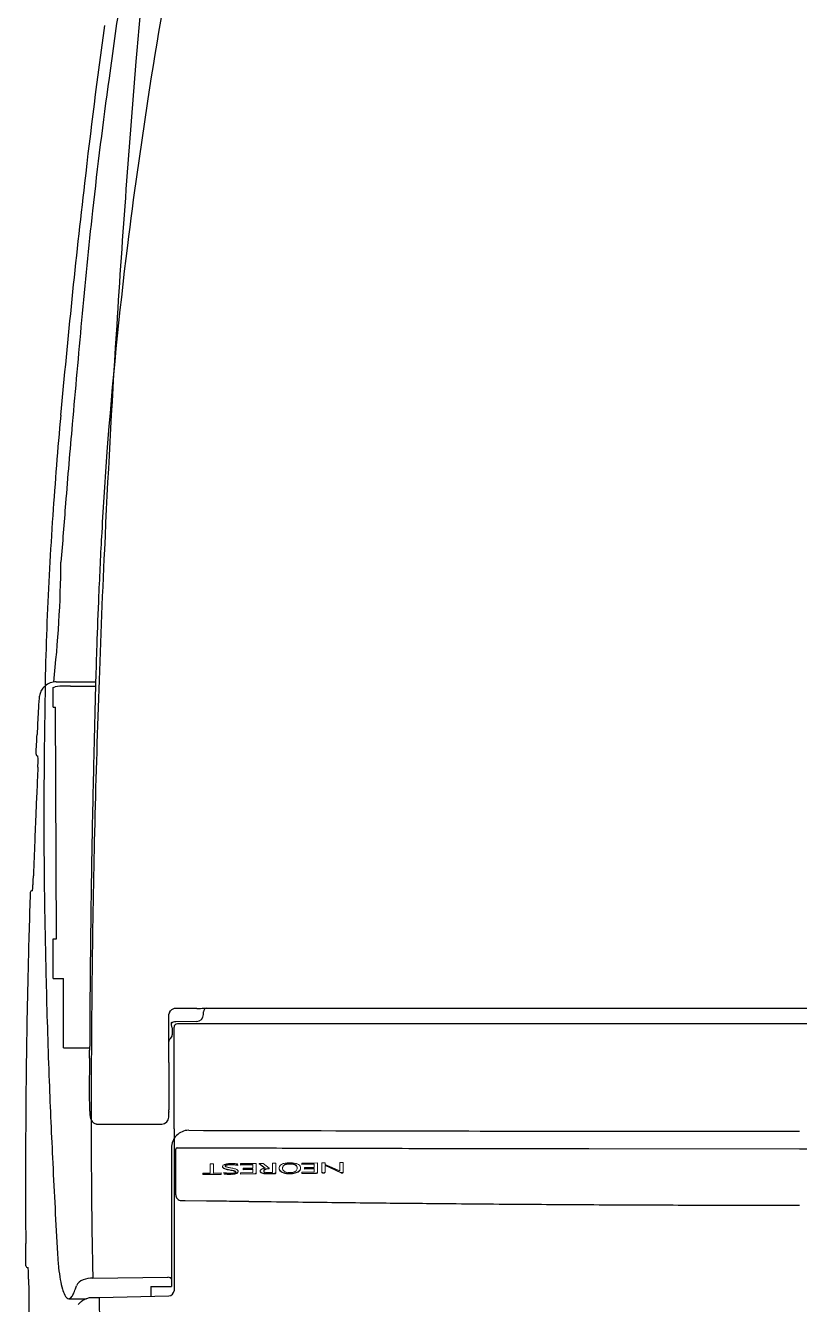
# Model space of a CAD drawing. Header units: centimetres. Extents: x -2363 to 10982, y -15317 to 6533.
# Drawn here: x -534.38 to -511.98, y -1963.13 to -1926.14 of the extents above; entities that cross this region are included whole.
import ezdxf

# ---------------------------------------------------------------- set-up
doc = ezdxf.new("R2010")
doc.units = ezdxf.units.CM
doc.header["$MEASUREMENT"] = 0
doc.layers.add('01_Toilets_Details', color=8, linetype='Continuous')

msp = doc.modelspace()

# ---------------------------------------------------------------- linework, layer by layer
at = {"layer": '01_Toilets_Details'}
for p, q in [((-533.805, -1944.93), (-533.81, -1945.245)), ((-533.58, -1945.283), (-533.546, -1945.271)), ((-533.58, -1945.846), (-533.58, -1945.283)), ((-533.546, -1945.271), (-533.517, -1945.262)), ((-533.389, -1945.245), (-533.517, -1945.262)), ((-533.49, -1945.118), (-532.35, -1945.118)), ((-533.49, -1945.118), (-533.49, -1945.118)), ((-533.08, -1945.246), (-533.389, -1945.245)), ((-533.08, -1945.246), (-532.354, -1945.246)), ((-533.58, -1945.846), (-533.512, -1945.846)), ((-533.477, -1952.55), (-533.512, -1945.846)), ((-534.073, -1947.209), (-534.073, -1947.209)), ((-534.242, -1951.21), (-534.242, -1951.21)), ((-533.58, -1953.7), (-533.58, -1952.55)), ((-533.58, -1952.55), (-533.477, -1952.55)), ((-533.58, -1953.7), (-533.281, -1953.7)), ((-533.281, -1955.7), (-533.281, -1953.7)), ((-529.424, -1954.564), (-530.03, -1954.564)), ((-529.208, -1954.559), (-511.98, -1954.559)), ((-511.98, -1954.559), (-494.752, -1954.559)), ((-530.23, -1954.875), (-530.226, -1954.735)), ((-530.23, -1956.133), (-530.23, -1954.875)), ((-530.209, -1954.678), (-530.226, -1954.735)), ((-530.209, -1954.678), (-530.183, -1954.636)), ((-529.429, -1954.944), (-530.032, -1954.949)), ((-529.23, -1954.741), (-529.23, -1954.659)), ((-530.135, -1955.129), (-530.135, -1955.329)), ((-530.08, -1956.733), (-530.08, -1955.109)), ((-493.98, -1955.009), (-529.981, -1955.009)), ((-533.281, -1955.7), (-532.521, -1955.7)), ((-532.531, -1956.008), (-532.533, -1956.99)), ((-530.23, -1956.133), (-530.23, -1956.614)), ((-530.23, -1956.614), (-530.23, -1957.502)), ((-530.08, -1957.373), (-530.08, -1956.733)), ((-530.232, -1957.708), (-530.232, -1957.566)), ((-530.08, -1958.044), (-530.08, -1957.373)), ((-532.292, -1957.909), (-530.43, -1957.909)), ((-530.08, -1958.044), (-530.08, -1958.33)), ((-530.155, -1958.6), (-530.155, -1962.604)), ((-530.08, -1958.329), (-530.08, -1962.729)), ((-530.032, -1959.938), (-530.032, -1958.637)), ((-529.987, -1958.594), (-527.75, -1958.601)), ((-518.074, -1958.621), (-511.98, -1958.624)), ((-511.98, -1958.624), (-505.887, -1958.621)), ((-530.032, -1959.954), (-530.032, -1959.938)), ((-529.758, -1960.118), (-529.137, -1960.127)), ((-529.137, -1960.127), (-528.561, -1960.135)), ((-534.368, -1962.012), (-534.372, -1961.362)), ((-532.432, -1962.367), (-530.257, -1962.34)), ((-532.936, -1962.68), (-532.907, -1962.591)), ((-530.755, -1962.604), (-530.755, -1962.891)), ((-530.755, -1962.604), (-530.155, -1962.604)), ((-533.129, -1962.961), (-532.611, -1962.961)), ((-532.513, -1962.931), (-532.249, -1962.925)), ((-532.249, -1962.925), (-530.227, -1962.879)), ((-532.249, -1962.925), (-532.249, -1963.017))]:
    msp.add_line(p, q, dxfattribs=at)
at = {"layer": '01_Toilets_Details', "lineweight": 0}
for p, q in [((-527.701, -1959.049), (-528.156, -1959.054)), ((-528.156, -1959.054), (-528.156, -1959.094)), ((-527.702, -1959.325), (-527.701, -1959.049)), ((-527.496, -1959.047), (-527.616, -1959.048)), ((-527.441, -1959.182), (-527.616, -1959.048)), ((-527.616, -1959.061), (-527.616, -1959.048)), ((-527.327, -1959.19), (-527.496, -1959.047)), ((-527.131, -1959.043), (-527.228, -1959.044)), ((-527.228, -1959.308), (-527.228, -1959.044)), ((-527.131, -1959.043), (-527.131, -1959.315)), ((-526.378, -1959.036), (-525.924, -1959.035)), ((-526.378, -1959.076), (-526.378, -1959.036)), ((-526.378, -1959.063), (-526.02, -1959.059)), ((-526.02, -1959.059), (-526.02, -1959.167)), ((-525.924, -1959.307), (-525.924, -1959.035)), ((-525.707, -1959.03), (-525.802, -1959.031)), ((-525.802, -1959.304), (-525.802, -1959.031)), ((-525.707, -1959.09), (-525.707, -1959.03)), ((-525.182, -1959.025), (-525.277, -1959.026)), ((-525.277, -1959.262), (-525.277, -1959.026)), ((-525.182, -1959.3), (-525.182, -1959.025)), ((-529.037, -1959.328), (-529.251, -1959.33)), ((-529.251, -1959.371), (-529.251, -1959.33)), ((-528.714, -1959.352), (-529.251, -1959.358)), ((-528.714, -1959.364), (-529.251, -1959.371)), ((-528.941, -1959.062), (-529.037, -1959.063)), ((-529.037, -1959.063), (-529.037, -1959.328)), ((-528.941, -1959.327), (-528.941, -1959.062)), ((-528.941, -1959.327), (-528.714, -1959.324)), ((-528.714, -1959.364), (-528.714, -1959.324)), ((-528.643, -1959.323), (-528.643, -1959.31)), ((-528.628, -1959.344), (-528.643, -1959.31)), ((-528.628, -1959.357), (-528.643, -1959.323)), ((-528.628, -1959.357), (-528.628, -1959.344)), ((-528.231, -1959.097), (-528.242, -1959.062)), ((-528.231, -1959.11), (-528.231, -1959.097)), ((-528.156, -1959.081), (-527.798, -1959.077)), ((-527.798, -1959.09), (-528.156, -1959.094)), ((-527.798, -1959.314), (-528.156, -1959.318)), ((-528.156, -1959.358), (-528.156, -1959.318)), ((-528.156, -1959.346), (-527.734, -1959.341)), ((-527.734, -1959.354), (-528.156, -1959.358)), ((-528.083, -1959.189), (-527.798, -1959.186)), ((-528.083, -1959.229), (-528.083, -1959.189)), ((-527.798, -1959.213), (-528.083, -1959.216)), ((-528.083, -1959.229), (-527.798, -1959.226)), ((-527.798, -1959.077), (-527.798, -1959.186)), ((-527.798, -1959.314), (-527.798, -1959.213)), ((-527.616, -1959.061), (-527.455, -1959.184)), ((-527.168, -1959.335), (-527.383, -1959.337)), ((-527.383, -1959.35), (-527.168, -1959.347)), ((-527.228, -1959.308), (-527.354, -1959.309)), ((-527.327, -1959.202), (-527.327, -1959.19)), ((-526.02, -1959.072), (-526.378, -1959.076)), ((-526.02, -1959.295), (-526.378, -1959.299)), ((-526.378, -1959.299), (-526.378, -1959.339)), ((-525.959, -1959.322), (-526.378, -1959.326)), ((-526.378, -1959.339), (-525.959, -1959.335)), ((-526.02, -1959.167), (-526.305, -1959.17)), ((-526.305, -1959.21), (-526.305, -1959.17)), ((-526.305, -1959.198), (-526.02, -1959.195)), ((-526.305, -1959.21), (-526.02, -1959.207)), ((-526.02, -1959.295), (-526.02, -1959.195)), ((-525.707, -1959.078), (-525.277, -1959.262)), ((-525.248, -1959.309), (-525.707, -1959.09)), ((-525.707, -1959.111), (-525.707, -1959.305)), ((-525.707, -1959.111), (-525.248, -1959.321))]:
    msp.add_line(p, q, dxfattribs=at)
at = {"layer": '01_Toilets_Details'}
for centre, radius, start, end in [((62.068, -1977.45), 595.379, 174.654417, 175.156266), ((-442.422, -1941.338), 89.376, 168.24084, 171.58523), ((-381.728, -1947.845), 151.584, 171.46944, 172.34713), ((-335.628, -1953.197), 198.323, 172.15737, 173.48451), ((-134.448, -1959.912), 398.084, 175.28317, 176.42071), ((-396.704, -1946.439), 136.555, 172.0952, 173.71629), ((-394.183, -1949.589), 138.307, 171.12807, 172.90171), ((-280.179, -1960.056), 254.193, 173.36671, 174.8885), ((-386.496, -1947.752), 146.846, 173.6428, 174.88432), ((-403.019, -1948.29), 129.378, 172.98897, 175.64493), ((1883.728, -2153.318), 2426.358, 174.829569, 174.9008), ((-149.652, -1958.97), 382.852, 176.41942, 177.35398), ((-401.415, -1949.275), 132.478, 174.86095, 176.11902), ((-276.232, -1960.34), 257.794, 174.95342, 175.46457), ((-401.752, -1948.008), 130.62, 175.81032, 176.8345), ((19.543, -1983.926), 554.508, 175.45181, 175.62843), ((-420.79, -1947.987), 113.061, 176.1057, 177.66465), ((-346.777, -1950.598), 185.656, 176.97343, 177.53905), ((-167.208, -1958.13), 365.276, 177.35844, 178.03483), ((-566.567, -1941.375), 33.216, 353.5187, 359.5097), ((-372.94, -1949.523), 159.471, 177.52124, 178.04096), ((-438.974, -1947.128), 94.857, 177.73572, 178.67217), ((-306.339, -1951.688), 226.106, 178.06962, 178.33098), ((-533.624, -1945.532), 0.341, 132.5361, 155.8617), ((-533.523, -1945.656), 0.501, 124.9266, 131.4371), ((-244.574, -1950.082), 289.277, 179.04204, 179.72665), ((-533.501, -1945.555), 0.438, 88.5255, 134.8836), ((1232.451, -1990.096), 1765.374, 178.539566, 178.591261), ((-254.862, -1961.262), 279.565, 176.7867, 176.8645), ((-531.525, -1945.989), 2.494, 169.1209, 170.8205), ((-533.356, -1945.641), 0.631, 156.7676, 168.7832), ((-173.169, -1957.905), 359.311, 178.03815, 178.69519), ((-328.102, -1957.211), 206.214, 176.8753, 177.0611), ((-849.629, -1930.744), 315.985, 357.01319, 357.11679), ((60.091, -1961.292), 592.66, 178.588655, 178.776672), ((-534.024, -1947.212), 0.0495, 176.5937, 276.1519), ((-275.69, -1959.888), 258.622, 177.27408, 177.44248), ((-538.112, -1947.387), 4.097, 357.1725, 0.3283), ((-534.337, -1947.294), 0.32, 0.8651, 5.9873), ((-535.789, -1947.375), 1.774, 0.3842, 2.7678), ((-282.384, -1959.602), 251.922, 177.43961, 177.59206), ((-359.844, -1948.902), 174.004, 179.93386, 180.84161), ((-154.551, -1956.618), 377.968, 178.79039, 179.01381), ((-315.213, -1958.208), 219.064, 177.59571, 177.74825), ((-304.56, -1958.614), 229.724, 177.75144, 177.91254), ((-175.612, -1957.87), 356.868, 178.69183, 179.33603), ((-137.543, -1956.898), 394.978, 179.01564, 179.26272), ((16.679, -1970.473), 551.182, 177.89694, 177.94734), ((-537.375, -1950.746), 3.222, 355.0593, 357.0272), ((-560.942, -1949.769), 26.81, 357.5538, 357.9453), ((-174.504, -1962.941), 359.93, 178.13213, 178.23952), ((-534.193, -1951.211), 0.0496, 75.6033, 178.5333), ((-534.649, -1951.07), 0.478, 348.78, 353.0196), ((-536.731, -1950.822), 2.575, 353.1797, 355.5013), ((-296.005, -1947.996), 237.849, 180.83398, 181.42699), ((-289.078, -1959.353), 245.299, 178.25522, 178.51739), ((-103.89, -1957.345), 428.634, 179.26089, 179.44049), ((-294.178, -1959.213), 240.197, 178.51911, 179.31002), ((-75.692, -1957.631), 456.834, 179.43912, 179.58272), ((-183.086, -1957.748), 349.392, 179.34193, 179.60153), ((-320.347, -1948.643), 213.498, 181.4161, 182.15375), ((-46.45, -1957.856), 486.076, 179.58129, 179.68328), ((-530.03, -1954.761), 0.197, 89.9694, 140.9122), ((-529.481, -1947.369), 7.195, 270.4544, 272.1722), ((-529.13, -1954.659), 0.1, 90, 180), ((-530.082, -1955.01), 0.0856, 149.7541, 210.4761), ((-530.03, -1955.149), 0.2, 90.5002, 133.1819), ((-529.433, -1954.741), 0.202, 271.1459, 359.9928), ((-17.652, -1958.015), 514.875, 179.68332, 179.75076), ((-183.065, -1957.756), 349.413, 179.60019, 180.05383), ((-530.285, -1955.329), 0.15, 308.3161, 0), ((-530.285, -1955.129), 0.15, 0, 30.2165), ((-529.98, -1955.109), 0.1, 90.152, 180.1938), ((-530.13, -1955.525), 0.1, 128.3161, 180), ((-535.794, -1955.764), 3.272, 355.7358, 359.8065), ((-280.681, -1959.402), 253.696, 179.30403, 179.79243), ((-301.984, -1947.649), 231.886, 182.22867, 182.81529), ((-521.99, -1957.044), 10.544, 179.706, 181.3499), ((-523.696, -1957.1), 8.837, 181.2493, 182.0736), ((-527.299, -1957.223), 5.231, 182.153, 183.5774), ((-530.36, -1957.411), 2.165, 183.6752, 186.9645), ((-531.223, -1957.496), 0.993, 357.2365, 359.641), ((-529.344, -1957.578), 0.888, 177.8046, 179.227), ((-531.89, -1957.59), 0.624, 187.66, 194.4268), ((-532.248, -1957.677), 0.256, 195.53, 211.352), ((-532.283, -1957.695), 0.217, 212.0007, 227.369), ((-532.286, -1957.692), 0.218, 228.553, 240.6644), ((-532.25, -1957.63), 0.289, 240.4983, 250.8862), ((-532.3, -1957.77), 0.141, 251.6981, 260.9415), ((-532.306, -1957.785), 0.124, 262.3408, 276.59), ((-530.432, -1957.709), 0.2, 270.4829, 0.4244), ((-306.137, -1957.863), 226.341, 180.05603, 180.636), ((-529.652, -1958.593), 0.503, 90.3872, 180.7768), ((-503.459, 7011.887), 8970.015, 269.8326715, 269.8761747), ((-511.967, 3757.492), 5715.61, 269.89096, 269.942975), ((-511.96, 3724.172), 5682.289, 269.942572, 269.999799), ((-268.957, -1959.458), 265.42, 179.78962, 180.14599), ((-529.987, -1958.639), 0.045, 90.2781, 178.0618), ((-509.343, 4315.966), 6274.593, 269.8319137, 269.8552393), ((-512.051, 3295.016), 5253.64, 269.856636, 269.890026), ((-511.982, 3328.246), 5286.87, 269.889978, 269.916702), ((-512.1, 3243.452), 5202.076, 269.916642, 269.934205), ((-59.055, -1935.762), 475.106, 182.80824, 183.12369), ((13.793, -1958.839), 548.171, 180.13539, 180.26377), ((-529.865, -1959.956), 0.166, 179.5125, 269.5702), ((-529.831, -1959.539), 0.584, 266.509, 277.2283), ((-502.882, -139.894), 1820.422, 269.191767, 269.212232), ((-512.434, -841.083), 1119.169, 269.207623, 269.273169), ((-512.149, -816.354), 1143.899, 269.274604, 269.330653), ((-281.218, -1957.27), 251.266, 180.70811, 181.16229), ((-510.1, -640.176), 1320.089, 269.331085, 269.378703), ((-510.93, -718.455), 1241.805, 269.377808, 269.464528), ((-511.894, -822.228), 1138.028, 269.464238, 269.589127), ((-510.857, -670.084), 1290.176, 269.59153, 269.69924), ((-511.131, -738.505), 1221.754, 269.695249, 269.802147), ((-511.407, -706.884), 1253.374, 269.819735, 269.973773), ((-534.318, -1962.011), 0.0498, 180.1003, 283.7122), ((-519.414, -1960.683), 14.074, 183.9449, 185.6537), ((-535.149, -1962.206), 0.856, 359.9386, 9.8194), ((-538.242, -1962.409), 3.953, 0.2489, 2.9307), ((-528.174, -1961.501), 5.276, 186.1806, 189.9101), ((-532.412, -1963.253), 0.887, 91.2592, 109.586), ((-530.255, -1962.501), 0.161, 65.1392, 90.9573), ((-530.214, -1962.414), 0.0642, 41.5325, 65.71), ((-530.208, -1962.403), 0.0527, 7.9355, 37.2367), ((815.572, -1949.697), 1349.92, 180.538813, 180.622075), ((-530.431, -1961.89), 2.986, 190.0177, 195.4302), ((-532.211, -1962.363), 1.145, 196.3051, 205.5155), ((-534.21, -1962.26), 1.341, 335.1518, 341.7683), ((-532.625, -1962.714), 0.308, 105.9457, 156.5102), ((-530.23, -1962.729), 0.15, 271.1493, 0.1117), ((-533.024, -1962.758), 0.24, 203.9197, 228.7236), ((-533.121, -1962.866), 0.0951, 229.8742, 265.5251), ((-533.144, -1962.846), 0.116, 277.5403, 317.6967), ((-533.355, -1962.661), 0.397, 318.4925, 335.7801), ((-532.519, -1963.421), 0.445, 132.4557, 138.6924), ((-531.967, -1963.997), 1.243, 131.0901, 133.2678), ((-532.464, -1963.461), 0.513, 124.4453, 128.6461), ((-532.169, -1963.886), 1.03, 121.4654, 124.5828), ((-532.428, -1963.473), 0.543, 114.2085, 120.9323), ((-532.319, -1963.718), 0.811, 109.2598, 114.1215), ((-531.172, -1966.897), 4.19, 109.022, 109.7304), ((-532.51, -1963.03), 0.0984, 91.4392, 106.3512), ((-2.823, -1947.448), 529.655, 181.68442, 181.88771)]:
    msp.add_arc(centre, radius, start, end, dxfattribs=at)
at = {"layer": '01_Toilets_Details', "lineweight": 0}
for centre, radius, start, end in [((-528.459, -1959.631), 0.579, 91.0621, 103.2429), ((-528.41, -1960.121), 1.071, 88.1174, 93.1882), ((-528.421, -1960.256), 1.206, 84.8485, 87.781), ((-528.542, -1961.638), 2.593, 83.3579, 84.9376), ((-526.845, -1959.281), 0.237, 101.1806, 126.9654), ((-526.751, -1959.589), 0.559, 92.7569, 104.4828), ((-526.77, -1959.292), 0.236, 95.2128, 115.184), ((-526.722, -1959.645), 0.592, 85.2476, 96.752), ((-526.72, -1959.961), 0.932, 85.7327, 93.5844), ((-526.691, -1959.34), 0.286, 74.9182, 86.4869), ((-526.695, -1959.621), 0.591, 76.8121, 85.6895), ((-526.635, -1959.347), 0.31, 58.8091, 76.0858), ((-528.624, -1959.136), 0.0526, 124.348, 169.6081), ((-528.335, -1959.136), 0.34, 178.4931, 182.0659), ((-528.629, -1959.133), 0.0466, 185.7813, 220.0967), ((-528.634, -1959.148), 0.0409, 179.9725, 208.8241), ((-528.606, -1959.129), 0.0746, 211.5378, 232.9767), ((-528.586, -1959.092), 0.106, 221.9458, 242.8552), ((-528.548, -1959.257), 0.194, 102.8641, 122.6886), ((-528.55, -1959.045), 0.176, 234.65, 246.4985), ((-528.4, -1958.085), 1.249, 258.7703, 262.4626), ((-528.527, -1958.986), 0.227, 241.8241, 253.847), ((-528.25, -1955.555), 3.808, 264.2972, 265.2503), ((-528.102, -1954.132), 5.251, 264.2502, 264.7292), ((-528.467, -1958.829), 0.407, 248.0173, 255.2843), ((-528.584, -1959.119), 0.0181, 159.8655, 211.8471), ((-528.579, -1959.122), 0.024, 122.1455, 157.6138), ((-528.571, -1959.107), 0.0358, 216.8738, 238.2627), ((-528.557, -1959.157), 0.0549, 108.3028, 138.8399), ((-528.543, -1959.166), 0.0807, 105.6967, 126.7043), ((-528.529, -1959.033), 0.121, 239.697, 249.3278), ((-528.397, -1958.552), 0.681, 253.5086, 257.5711), ((-528.47, -1958.097), 1.27, 264.8251, 266.6261), ((-528.49, -1959.327), 0.237, 100.8455, 110.7177), ((-528.472, -1958.861), 0.302, 250.735, 256.9376), ((-528.261, -1958.004), 1.257, 255.7165, 258.708), ((-528.495, -1959.29), 0.213, 94.1497, 109.1063), ((-528.478, -1958.254), 1.099, 265.4469, 267.9787), ((-528.434, -1958.233), 1.098, 263.223, 268.0219), ((-528.478, -1958.197), 1.169, 266.7223, 269.5605), ((-528.141, -1957.404), 1.856, 257.4679, 259.9585), ((-528.056, -1957.064), 2.147, 256.981, 258.369), ((-528.429, -1959.717), 0.632, 93.4223, 99.6487), ((-528.471, -1957.97), 1.384, 268.0988, 270.0833), ((-528.404, -1959.985), 0.914, 92.3058, 96.7133), ((-527.481, -1953.934), 5.402, 259.0485, 259.8625), ((-527.674, -1955.185), 4.065, 258.4357, 259.152), ((-528.472, -1958.461), 0.905, 269.0804, 271.2885), ((-528.45, -1958.797), 0.533, 267.6686, 271.7035), ((-528.503, -1957.346), 2.008, 270.9744, 273.5609), ((-528.422, -1959.797), 0.712, 87.8462, 93.642), ((-529.54, -1965.169), 6.033, 79.0792, 79.7323), ((-528.497, -1957.368), 1.998, 271.2937, 272.9428), ((-528.478, -1961.285), 2.213, 87.2851, 89.0297), ((-529.198, -1963.299), 4.192, 78.7757, 79.5759), ((-528.45, -1958.5), 0.83, 271.0681, 275.0471), ((-528.682, -1960.645), 1.416, 77.2128, 79.8223), ((-528.555, -1960.033), 0.804, 75.0842, 78.6652), ((-528.415, -1959.692), 0.607, 79.3788, 88.0442), ((-528.438, -1958.624), 0.741, 273.3524, 277.6073), ((-528.538, -1960.027), 0.854, 75.5775, 79.4462), ((-528.427, -1958.746), 0.606, 274.6515, 279.3241), ((-528.389, -1959.107), 0.221, 273.3308, 286.1879), ((-528.41, -1959.695), 0.622, 78.242, 86.6413), ((-528.472, -1959.709), 0.457, 71.9076, 76.8435), ((-528.427, -1959.542), 0.296, 68.0474, 74.4138), ((-528.395, -1958.98), 0.382, 278.2618, 284.028), ((-528.391, -1959.453), 0.189, 63.9783, 71.1635), ((-528.393, -1958.966), 0.383, 279.634, 284.8333), ((-528.358, -1959.213), 0.11, 286.0417, 300.0923), ((-528.388, -1959.468), 0.275, 66.9688, 76.8389), ((-528.35, -1959.347), 0.087, 52.9169, 67.3422), ((-528.337, -1959.34), 0.063, 51.3083, 62.8142), ((-528.765, -1961.54), 2.488, 77.6096, 79.3132), ((-528.315, -1959.286), 0.025, 299.2355, 340.3978), ((-528.365, -1959.105), 0.254, 284.4241, 290.9402), ((-528.313, -1959.295), 0.023, 21.0095, 49.5146), ((-528.311, -1959.308), 0.0221, 30.3633, 51.95), ((-528.348, -1959.144), 0.2, 285.5282, 293.1381), ((-528.305, -1959.29), 0.0141, 339.8604, 11.4026), ((-528.805, -1961.628), 2.595, 77.2192, 78.3941), ((-528.327, -1959.334), 0.128, 53.4007, 68.7761), ((-528.322, -1959.224), 0.128, 291.7288, 304.7205), ((-528.319, -1959.216), 0.122, 293.748, 305.8921), ((-528.285, -1959.281), 0.0606, 29.9584, 55.4621), ((-528.29, -1959.273), 0.0692, 306.3251, 322.3462), ((-528.286, -1959.265), 0.0633, 307.3371, 327.5464), ((-528.272, -1959.289), 0.0452, 323.6982, 352.0514), ((-528.277, -1959.274), 0.0507, 330.6291, 350.7437), ((-528.271, -1959.274), 0.0453, 359.7872, 30.2749), ((-528.448, -1959.278), 0.222, 355.7489, 1.1506), ((-528.303, -1959.273), 0.0768, 352.9845, 359.1581), ((-527.735, -1959.302), 0.0392, 271.9108, 303.3685), ((-527.735, -1959.314), 0.0396, 271.9299, 301.8912), ((-527.728, -1959.312), 0.0265, 303.2869, 359.1135), ((-527.728, -1959.325), 0.0264, 301.5371, 359.2569), ((-527.505, -1959.272), 0.0842, 170.4777, 183.9946), ((-527.55, -1959.265), 0.0391, 179.7303, 222.0001), ((-527.482, -1959.266), 0.108, 186.3513, 192.3628), ((-527.549, -1959.264), 0.0401, 145.7517, 171.6852), ((-527.553, -1959.28), 0.0353, 194.4633, 216.9987), ((-527.527, -1959.279), 0.0667, 121.2925, 145.2455), ((-527.528, -1959.262), 0.0664, 216.128, 244.2299), ((-527.527, -1959.249), 0.0674, 219.5583, 241.3648), ((-527.482, -1959.344), 0.146, 109.9387, 123.2975), ((-527.475, -1959.155), 0.175, 241.032, 256.4816), ((-527.483, -1959.19), 0.151, 240.9194, 259.14), ((-527.295, -1959.842), 0.677, 107.3882, 110.3912), ((-527.43, -1958.978), 0.357, 256.1202, 267.5335), ((-527.431, -1958.994), 0.354, 256.7581, 267.1506), ((-527.362, -1959.626), 0.451, 100.1146, 107.5037), ((-527.438, -1959.265), 0.0457, 155.1911, 204.9317), ((-527.434, -1959.278), 0.0487, 151.7932, 173.9229), ((-527.429, -1959.27), 0.0562, 114.07, 154.2039), ((-527.446, -1959.261), 0.04, 214.6962, 251.9943), ((-527.429, -1959.284), 0.0569, 125.4112, 148.3632), ((-527.396, -1959.333), 0.115, 111.0908, 125.0585), ((-527.41, -1959.157), 0.151, 251.2604, 266.0349), ((-527.354, -1959.425), 0.228, 102.1009, 115.3178), ((-527.364, -1957.738), 1.612, 267.0131, 269.3284), ((-527.384, -1958.373), 0.964, 266.3745, 270.0828), ((-527.364, -1959.41), 0.199, 100.8326, 111.3665), ((-527.371, -1958.717), 0.592, 265.1352, 271.5858), ((-527.235, -1959.984), 0.8, 96.5725, 102.0271), ((-527.234, -1960.005), 0.808, 96.5975, 101.996), ((-527.17, -1959.286), 0.049, 271.8664, 289.6079), ((-527.169, -1959.304), 0.0436, 271.2117, 302.2051), ((-527.167, -1959.296), 0.0379, 291.1343, 316.5319), ((-527.161, -1959.315), 0.0303, 301.0294, 359.341), ((-527.161, -1959.302), 0.0303, 316.565, 358.8431), ((-526.88, -1959.194), 0.158, 160.3242, 181.3546), ((-526.93, -1959.183), 0.108, 181.9202, 234.6808), ((-526.808, -1959.17), 0.231, 186.9574, 194.2748), ((-526.949, -1959.205), 0.0864, 194.9289, 208.8292), ((-526.924, -1959.186), 0.114, 123.7295, 156.4589), ((-526.919, -1959.187), 0.121, 209.2242, 234.294), ((-526.841, -1959.082), 0.241, 231.2761, 251.1423), ((-526.84, -1959.096), 0.241, 231.7546, 255.696), ((-526.838, -1959.192), 0.103, 140.3477, 178.5391), ((-526.682, -1959.202), 0.26, 169.0039, 175.8941), ((-526.826, -1959.183), 0.115, 180.0059, 233.1219), ((-526.849, -1959.173), 0.0911, 140.8214, 166.8542), ((-526.821, -1959.194), 0.125, 113.265, 141.5323), ((-526.776, -1958.889), 0.446, 251.2802, 263.8723), ((-526.816, -1959.212), 0.133, 110.2429, 139.6711), ((-526.767, -1958.863), 0.485, 254.155, 266.046), ((-526.799, -1959.146), 0.161, 233.3944, 258.4768), ((-526.758, -1959.356), 0.288, 95.7643, 111.1285), ((-526.749, -1958.975), 0.339, 255.8606, 269.8335), ((-526.733, -1958.554), 0.783, 263.3437, 278.1372), ((-526.737, -1958.614), 0.736, 265.0667, 276.6747), ((-526.721, -1959.658), 0.593, 84.9107, 96.3825), ((-526.733, -1958.831), 0.483, 268.0188, 277.8439), ((-526.69, -1959.352), 0.285, 75.477, 85.5918), ((-526.713, -1959.003), 0.311, 278.6024, 291.4393), ((-526.717, -1958.723), 0.625, 275.9559, 283.2276), ((-526.684, -1958.904), 0.429, 278.199, 290.4849), ((-526.659, -1959.248), 0.176, 57.9436, 76.9051), ((-526.653, -1959.221), 0.161, 53.4746, 76.9889), ((-526.668, -1959.13), 0.176, 292.7709, 312.1616), ((-526.661, -1958.986), 0.356, 284.276, 294.4928), ((-526.623, -1959.196), 0.113, 34.7796, 59.1928), ((-526.615, -1959.175), 0.102, 26.0587, 55.2683), ((-526.635, -1959.171), 0.124, 313.4003, 335.7656), ((-526.636, -1959.043), 0.283, 291.1991, 307.0174), ((-526.6, -1959.18), 0.0852, 16.8613, 35.2802), ((-526.601, -1959.169), 0.0862, 9.4013, 26.0337), ((-526.639, -1959.173), 0.127, 337.6845, 357.322), ((-526.685, -1959.199), 0.172, 5.0388, 14.6823), ((-526.836, -1959.204), 0.324, 4.4092, 8.7978), ((-526.622, -1959.078), 0.256, 294.9734, 307.4093), ((-526.536, -1959.185), 0.12, 26.5062, 59.2649), ((-526.571, -1959.149), 0.169, 308.2998, 322.3565), ((-526.57, -1959.137), 0.168, 308.5906, 322.6483), ((-526.521, -1959.19), 0.105, 323.2636, 341.5404), ((-526.51, -1959.184), 0.0917, 323.5434, 349.0154), ((-526.533, -1959.182), 0.116, 1.1886, 25.5892), ((-526.534, -1959.189), 0.117, 343.3193, 357.5773), ((-526.628, -1959.159), 0.212, 348.2545, 354.4017), ((-526.633, -1959.184), 0.217, 357.3033, 0.9286), ((-525.959, -1959.282), 0.0406, 269.5429, 302.244), ((-525.966, -1959.255), 0.0799, 274.6629, 284.5942), ((-525.957, -1959.298), 0.0361, 287.8023, 311.853), ((-525.95, -1959.293), 0.0261, 298.886, 357.5387), ((-525.948, -1959.307), 0.0239, 309.3458, 359.2166), ((-525.786, -1959.292), 0.0167, 183.8609, 229.1415), ((-525.786, -1959.305), 0.0167, 176.3089, 231.4409), ((-525.762, -1959.265), 0.0525, 228.4633, 248.6079), ((-525.758, -1959.271), 0.0606, 230.7609, 253.7381), ((-525.75, -1959.226), 0.0936, 250.8969, 263.1558), ((-525.754, -1959.256), 0.0755, 254.2687, 264.6364), ((-525.753, -1959.266), 0.0528, 261.1362, 280.6216), ((-525.755, -1959.276), 0.0555, 263.1747, 278.479), ((-525.753, -1959.266), 0.0655, 275.4825, 291.8783), ((-525.753, -1959.256), 0.0627, 278.2074, 293.4155), ((-525.745, -1959.27), 0.0469, 291.47, 311.4447), ((-525.748, -1959.278), 0.0527, 291.6976, 309.5041), ((-525.726, -1959.29), 0.02, 308.2664, 332.1916), ((-525.729, -1959.3), 0.0231, 308.184, 329.7168), ((-525.728, -1959.29), 0.0218, 335.8191, 354.4023), ((-525.723, -1959.304), 0.0166, 331.3879, 357.2638), ((-525.211, -1959.214), 0.102, 248.4928, 257.7743), ((-525.2, -1959.19), 0.14, 249.923, 257.4302), ((-525.213, -1959.211), 0.105, 259.4289, 267.5891), ((-525.216, -1959.247), 0.0813, 259.5137, 268.781), ((-525.217, -1959.273), 0.0426, 269.645, 291.9072), ((-525.223, -1959.252), 0.0759, 274.1394, 285.5095), ((-525.214, -1959.292), 0.0355, 289.1818, 322.8004), ((-525.215, -1959.278), 0.0372, 291.8618, 316.9481), ((-525.205, -1959.287), 0.0234, 316.8925, 359.2756), ((-525.204, -1959.3), 0.0222, 323.3236, 0.0222)]:
    msp.add_arc(centre, radius, start, end, dxfattribs=at)

doc.saveas('drawing.dxf')
